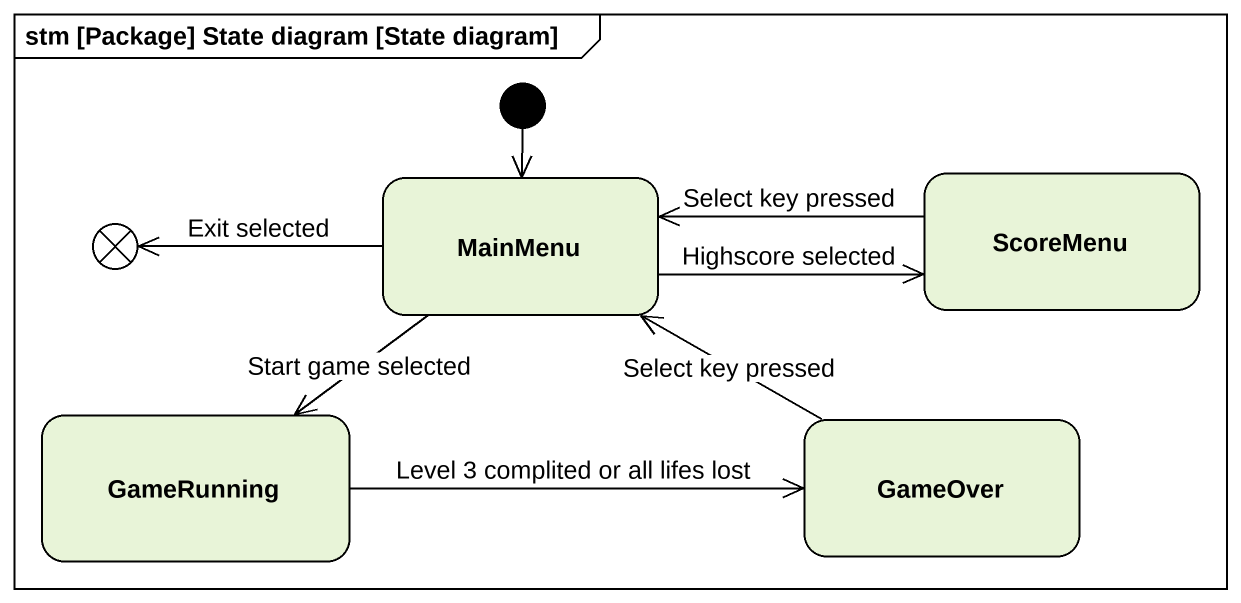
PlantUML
@startuml
mainframe stm [Package] State diagram [State diagram]
hide empty description
state MainMenu
state ScoreMenu
state exit1 <<choice>>
state GameRunning
state GameOver
[*] --> MainMenu
MainMenu -right-> ScoreMenu : Highscore selected
MainMenu -left-> exit1 : Exit selected
MainMenu --> GameRunning : Start game selected
ScoreMenu -left-> MainMenu : Select key pressed
GameRunning -right-> GameOver : Level 3 complited or all lifes lost
GameOver -left-> MainMenu : Select key pressed
@enduml
